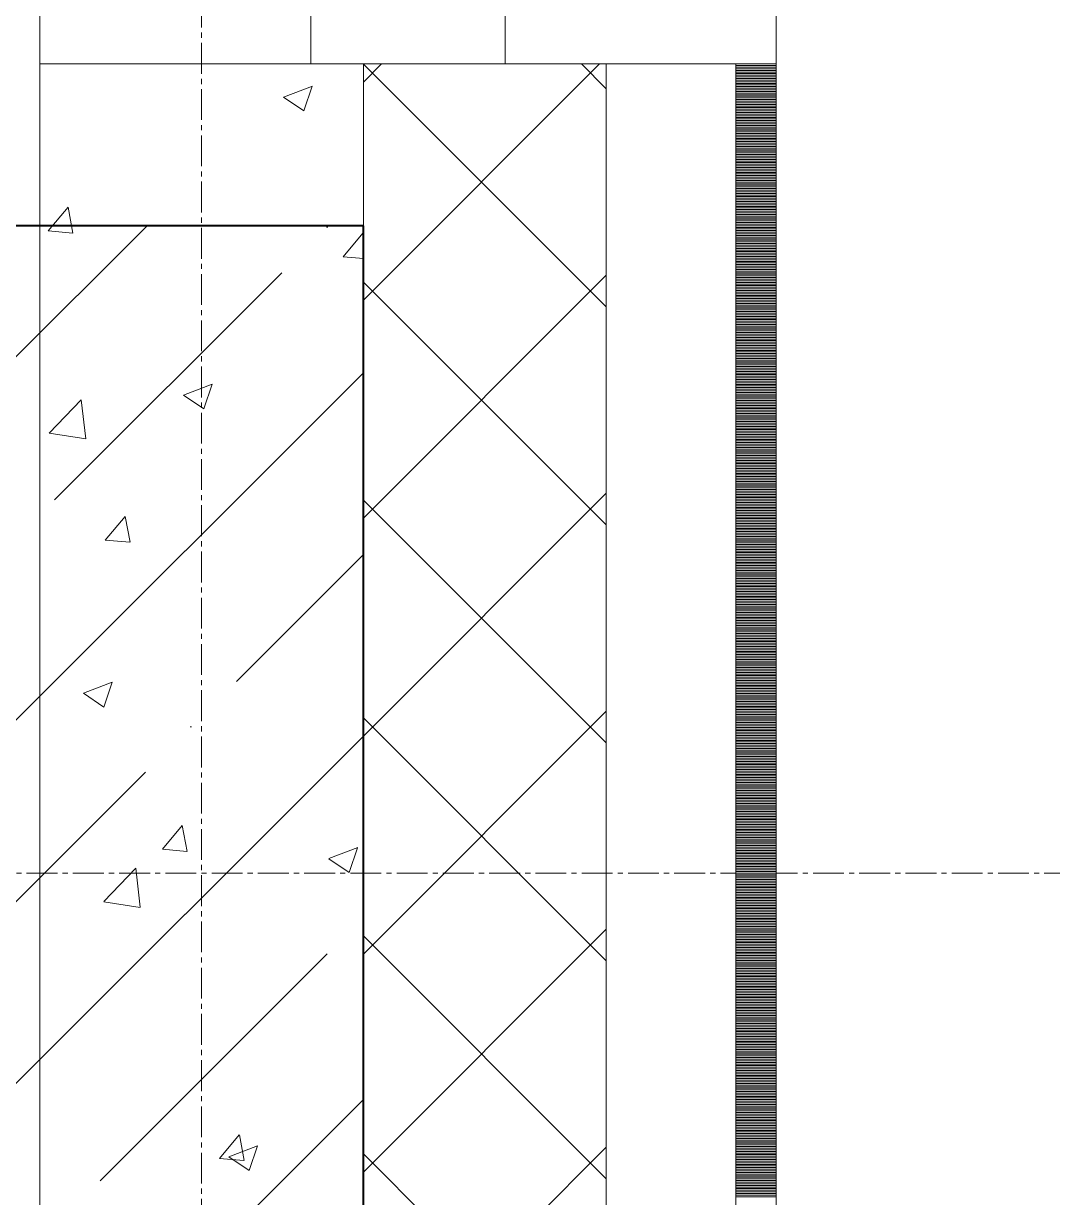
# Model space of a CAD drawing. Header units: millimetres. Extents: x -231292 to 573618, y -153144 to 564035.
# Drawn here: x 28873 to 29509, y -101346 to -100620 of the extents above; entities that cross this region are included whole.
import ezdxf

# ---------------------------------------------------------------- set-up
doc = ezdxf.new("R2010")
doc.units = ezdxf.units.MM
doc.linetypes.add('CENTER2', pattern=[28.575, 19.05, -3.175, 3.175, -3.175])
doc.linetypes.add('HIDDEN2', pattern=[4.7625, 3.175, -1.5875])
doc.layers.get('0').update_dxf_attribs({"color": 250})
for name, color, linetype, lineweight in [('A-Wall_Материал_Газоблок_Контур', 250, 'Continuous', 0), ('АР_Колонны', 250, 'Continuous', 35), ('АР_Окна', 250, 'Continuous', 5), ('АР_Стены ЖБ', 250, 'Continuous', 35), ('АР_Стены ПЕНОблок', 250, 'Continuous', 20), ('АР_Тонкая', 250, 'Continuous', 5), ('АР_Утеплитель', 250, 'Continuous', 0), ('АР_Штриховка', 250, 'Continuous', 0), ('РД_Оси_100', 250, 'Continuous', 0)]:
    doc.layers.add(name, color=color, linetype=linetype, lineweight=lineweight)

# ---------------------------------------------------------------- blocks, each defined once
blk = doc.blocks.new('оси_рен')
at = {"layer": 'РД_Оси_100', "color": 251, "linetype": 'CENTER2', "true_color": 0x636466}
for p, q in [((1215752.916, 135558.25), (1215752.916, 223268.25)), ((1225207.916, 183613.25), (1189697.958, 183613.25))]:
    blk.add_line(p, q, dxfattribs=at)

msp = doc.modelspace()

# ---------------------------------------------------------------- hatches: boundary and pattern name
at = {"layer": 'АР_Штриховка', "linetype": 'Continuous', "lineweight": 5, "true_color": 0x000000}
h = msp.add_hatch(dxfattribs=at)
h.set_pattern_fill('ANSI35', color=18, scale=25, style=0)
h.set_pattern_definition([(45, (8883.46, -162345.28), (-112.2532, 112.2532), []), (45, (8995.71, -162345.28), (-112.2532, 112.2532), [198.4375, -39.6875, 0, -39.6875])])
h.paths.add_polyline_path([(29083.458, -100745.283), (28863.458, -100745.283), (28863.458, -101945.283), (29083.458, -101945.283)], flags=0)

# ---------------------------------------------------------------- linework, layer by layer
at = {"layer": 'A-Wall_Материал_Газоблок_Контур', "color": 18, "linetype": 'Continuous', "lineweight": 0, "true_color": 0x000000}
for p, q in [((28883.458, -97345.283), (28883.458, -100645.283)), ((29338.458, -100645.283), (29338.458, -97345.283))]:
    msp.add_line(p, q, dxfattribs=at)
at = {"layer": 'АР_Колонны', "color": 18, "linetype": 'HIDDEN2', "lineweight": 25, "true_color": 0x000000}
for p, q in [((28863.458, -100745.283), (29083.458, -100745.283)), ((29083.458, -100745.283), (29083.458, -101945.283))]:
    msp.add_line(p, q, dxfattribs=at)
at = {"layer": 'АР_Колонны', "color": 18, "linetype": 'Continuous', "lineweight": 30, "true_color": 0x000000}
for p, q in [((29083.458, -100745.283), (28863.458, -100745.283)), ((29083.458, -101945.283), (29083.458, -100745.283))]:
    msp.add_line(p, q, dxfattribs=at)
at = {"layer": 'АР_Окна', "color": 18, "linetype": 'Continuous', "lineweight": 5, "true_color": 0x000000}
for p, q in [((28883.458, -97345.283), (28883.458, -100645.283)), ((29338.458, -97345.283), (29338.458, -100645.283))]:
    msp.add_line(p, q, dxfattribs=at)
msp.add_lwpolyline([(29170.958, -100595.283), (29170.958, -100645.283), (29050.958, -100645.283), (29050.958, -100595.283)], close=True, dxfattribs=at)
at = {"layer": 'АР_Стены ЖБ', "color": 18, "linetype": 'Continuous', "lineweight": 40, "true_color": 0x000000}
for p, q in [((29083.458, -100745.283), (28863.458, -100745.283)), ((29083.458, -101945.283), (29083.458, -100745.283))]:
    msp.add_line(p, q, dxfattribs=at)
at = {"layer": 'АР_Стены ПЕНОблок', "color": 18, "linetype": 'Continuous', "lineweight": 20, "true_color": 0x000000}
for p, q in [((29083.458, -100645.283), (28883.458, -100645.283)), ((28883.458, -100645.283), (28883.458, -110845.283)), ((29083.458, -110845.283), (29083.458, -100645.283))]:
    msp.add_line(p, q, dxfattribs=at)
at = {"layer": 'АР_Тонкая', "color": 18, "linetype": 'Continuous', "lineweight": 5, "true_color": 0x000000}
for p, q in [((29313.458, -100645.283), (29233.458, -100645.283)), ((29233.458, -100645.283), (29233.458, -110845.283)), ((29313.458, -110845.283), (29313.458, -100645.283)), ((29338.458, -100645.283), (29313.458, -100645.283)), ((29313.458, -100645.283), (29313.458, -110845.283)), ((29338.458, -110845.283), (29338.458, -100645.283))]:
    msp.add_line(p, q, dxfattribs=at)
at = {"layer": 'АР_Утеплитель', "color": 18, "linetype": 'Continuous', "lineweight": 0, "true_color": 0x000000}
for p, q in [((29233.458, -100645.283), (29083.458, -100645.283)), ((29083.458, -100645.283), (29083.458, -110845.283)), ((29233.458, -110845.283), (29233.458, -100645.283))]:
    msp.add_line(p, q, dxfattribs=at)
at = {"layer": 'АР_Штриховка', "color": 18, "linetype": 'Continuous', "lineweight": 0, "true_color": 0x000000}
for p, q in [((29083.458, -100656.5), (29094.675, -100645.283)), ((29083.458, -100791.203), (29229.379, -100645.283)), ((29233.458, -100795.347), (29083.458, -100645.347)), ((29233.458, -100660.643), (29218.098, -100645.283)), ((29313.458, -100646.283), (29338.458, -100646.283)), ((29313.458, -100647.283), (29338.458, -100647.283)), ((29313.458, -100648.283), (29338.458, -100648.283)), ((29313.458, -100649.283), (29338.458, -100649.283)), ((29313.458, -100650.283), (29338.458, -100650.283)), ((29313.458, -100651.283), (29338.458, -100651.283)), ((29313.458, -100652.283), (29338.458, -100652.283)), ((29313.458, -100653.283), (29338.458, -100653.283)), ((29313.458, -100654.283), (29338.458, -100654.283)), ((29313.458, -100655.283), (29338.458, -100655.283)), ((29034.112, -100665.746), (29051.897, -100658.919)), ((29046.73, -100674.318), (29051.88, -100658.969)), ((29313.458, -100656.283), (29338.458, -100656.283)), ((29313.458, -100657.283), (29338.458, -100657.283)), ((29313.458, -100658.283), (29338.458, -100658.283)), ((29313.458, -100659.283), (29338.458, -100659.283)), ((29313.458, -100660.283), (29338.458, -100660.283)), ((29313.458, -100661.283), (29338.458, -100661.283)), ((29313.458, -100662.283), (29338.458, -100662.283)), ((29034.09, -100665.795), (29046.725, -100674.317)), ((29313.458, -100663.283), (29338.458, -100663.283)), ((29313.458, -100664.283), (29338.458, -100664.283)), ((29313.458, -100665.283), (29338.458, -100665.283)), ((29313.458, -100666.283), (29338.458, -100666.283)), ((29313.458, -100667.283), (29338.458, -100667.283)), ((29313.458, -100668.283), (29338.458, -100668.283)), ((29313.458, -100669.283), (29338.458, -100669.283)), ((29313.458, -100670.283), (29338.458, -100670.283)), ((29313.458, -100671.283), (29338.458, -100671.283)), ((29313.458, -100672.283), (29338.458, -100672.283)), ((29313.458, -100673.283), (29338.458, -100673.283)), ((29313.458, -100674.283), (29338.458, -100674.283)), ((29313.458, -100675.283), (29338.458, -100675.283)), ((29313.458, -100676.283), (29338.458, -100676.283)), ((29313.458, -100677.283), (29338.458, -100677.283)), ((29313.458, -100678.283), (29338.458, -100678.283)), ((29313.458, -100679.283), (29338.458, -100679.283)), ((29313.458, -100680.283), (29338.458, -100680.283)), ((29313.458, -100681.283), (29338.458, -100681.283)), ((29313.458, -100682.283), (29338.458, -100682.283)), ((29313.458, -100683.283), (29338.458, -100683.283)), ((29313.458, -100684.283), (29338.458, -100684.283)), ((29313.458, -100685.283), (29338.458, -100685.283)), ((29313.458, -100686.283), (29338.458, -100686.283)), ((29313.458, -100687.283), (29338.458, -100687.283)), ((29313.458, -100688.283), (29338.458, -100688.283)), ((29313.458, -100689.283), (29338.458, -100689.283)), ((29313.458, -100690.283), (29338.458, -100690.283)), ((29313.458, -100691.283), (29338.458, -100691.283)), ((29313.458, -100692.283), (29338.458, -100692.283)), ((29313.458, -100693.283), (29338.458, -100693.283)), ((29313.458, -100694.283), (29338.458, -100694.283)), ((29313.458, -100695.283), (29338.458, -100695.283)), ((29313.458, -100696.283), (29338.458, -100696.283)), ((29313.458, -100697.283), (29338.458, -100697.283)), ((29313.458, -100698.283), (29338.458, -100698.283)), ((29313.458, -100699.283), (29338.458, -100699.283)), ((29313.458, -100700.283), (29338.458, -100700.283)), ((29313.458, -100701.283), (29338.458, -100701.283)), ((29313.458, -100702.283), (29338.458, -100702.283)), ((29313.458, -100703.283), (29338.458, -100703.283)), ((29313.458, -100704.283), (29338.458, -100704.283)), ((29313.458, -100705.283), (29338.458, -100705.283)), ((29313.458, -100706.283), (29338.458, -100706.283)), ((29313.458, -100707.283), (29338.458, -100707.283)), ((29313.458, -100708.283), (29338.458, -100708.283)), ((29313.458, -100709.283), (29338.458, -100709.283)), ((29313.458, -100710.283), (29338.458, -100710.283)), ((29313.458, -100711.283), (29338.458, -100711.283)), ((29313.458, -100712.283), (29338.458, -100712.283)), ((29313.458, -100713.283), (29338.458, -100713.283)), ((29313.458, -100714.283), (29338.458, -100714.283)), ((29313.458, -100715.283), (29338.458, -100715.283)), ((29313.458, -100716.283), (29338.458, -100716.283)), ((29313.458, -100717.283), (29338.458, -100717.283)), ((29313.458, -100718.283), (29338.458, -100718.283)), ((29313.458, -100719.283), (29338.458, -100719.283)), ((29313.458, -100720.283), (29338.458, -100720.283)), ((29313.458, -100721.283), (29338.458, -100721.283)), ((29313.458, -100722.283), (29338.458, -100722.283)), ((29313.458, -100723.283), (29338.458, -100723.283)), ((29313.458, -100724.283), (29338.458, -100724.283)), ((29313.458, -100725.283), (29338.458, -100725.283)), ((29313.458, -100726.283), (29338.458, -100726.283)), ((29313.458, -100727.283), (29338.458, -100727.283)), ((29313.458, -100728.283), (29338.458, -100728.283)), ((28888.742, -100748.466), (28900.987, -100733.873)), ((28904.014, -100749.779), (28901.077, -100733.858)), ((29313.458, -100729.283), (29338.458, -100729.283)), ((29313.458, -100730.283), (29338.458, -100730.283)), ((29313.458, -100731.283), (29338.458, -100731.283)), ((29313.458, -100732.283), (29338.458, -100732.283)), ((29313.458, -100733.283), (29338.458, -100733.283)), ((29313.458, -100734.283), (29338.458, -100734.283)), ((29313.458, -100735.283), (29338.458, -100735.283)), ((29313.458, -100736.283), (29338.458, -100736.283)), ((29313.458, -100737.283), (29338.458, -100737.283)), ((29313.458, -100738.283), (29338.458, -100738.283)), ((29313.458, -100739.283), (29338.458, -100739.283)), ((29313.458, -100740.283), (29338.458, -100740.283)), ((29313.458, -100741.283), (29338.458, -100741.283)), ((29313.458, -100742.283), (29338.458, -100742.283)), ((28888.742, -100748.467), (28903.924, -100749.796)), ((29070.927, -100764.405), (29083.172, -100749.812)), ((29083.458, -100750.863), (29083.261, -100749.797)), ((29313.458, -100743.283), (29338.458, -100743.283)), ((29313.458, -100744.283), (29338.458, -100744.283)), ((29313.458, -100745.283), (29338.458, -100745.283)), ((29313.458, -100746.283), (29338.458, -100746.283)), ((29313.458, -100747.283), (29338.458, -100747.283)), ((29313.458, -100748.283), (29338.458, -100748.283)), ((29313.458, -100749.283), (29338.458, -100749.283)), ((29313.458, -100750.283), (29338.458, -100750.283)), ((29313.458, -100751.283), (29338.458, -100751.283)), ((29313.458, -100752.283), (29338.458, -100752.283)), ((29313.458, -100753.283), (29338.458, -100753.283)), ((29313.458, -100754.283), (29338.458, -100754.283)), ((29313.458, -100755.283), (29338.458, -100755.283)), ((29313.458, -100756.283), (29338.458, -100756.283)), ((29313.458, -100757.283), (29338.458, -100757.283)), ((29070.927, -100764.406), (29083.458, -100765.503)), ((29313.458, -100758.283), (29338.458, -100758.283)), ((29313.458, -100759.283), (29338.458, -100759.283)), ((29313.458, -100760.283), (29338.458, -100760.283)), ((29313.458, -100761.283), (29338.458, -100761.283)), ((29313.458, -100762.283), (29338.458, -100762.283)), ((29313.458, -100763.283), (29338.458, -100763.283)), ((29313.458, -100764.283), (29338.458, -100764.283)), ((29313.458, -100765.283), (29338.458, -100765.283)), ((29313.458, -100766.283), (29338.458, -100766.283)), ((29313.458, -100767.283), (29338.458, -100767.283)), ((29313.458, -100768.283), (29338.458, -100768.283)), ((29313.458, -100769.283), (29338.458, -100769.283)), ((29313.458, -100770.283), (29338.458, -100770.283)), ((29313.458, -100771.283), (29338.458, -100771.283)), ((29083.458, -100925.907), (29233.458, -100775.907)), ((29313.458, -100772.283), (29338.458, -100772.283)), ((29313.458, -100773.283), (29338.458, -100773.283)), ((29313.458, -100774.283), (29338.458, -100774.283)), ((29313.458, -100775.283), (29338.458, -100775.283)), ((29313.458, -100776.283), (29338.458, -100776.283)), ((29313.458, -100777.283), (29338.458, -100777.283)), ((29313.458, -100778.283), (29338.458, -100778.283)), ((29233.458, -100930.051), (29083.458, -100780.051)), ((29313.458, -100779.283), (29338.458, -100779.283)), ((29313.458, -100780.283), (29338.458, -100780.283)), ((29313.458, -100781.283), (29338.458, -100781.283)), ((29313.458, -100782.283), (29338.458, -100782.283)), ((29313.458, -100783.283), (29338.458, -100783.283)), ((29313.458, -100784.283), (29338.458, -100784.283)), ((29313.458, -100785.283), (29338.458, -100785.283)), ((29313.458, -100786.283), (29338.458, -100786.283)), ((29313.458, -100787.283), (29338.458, -100787.283)), ((29313.458, -100788.283), (29338.458, -100788.283)), ((29313.458, -100789.283), (29338.458, -100789.283)), ((29313.458, -100790.283), (29338.458, -100790.283)), ((29313.458, -100791.283), (29338.458, -100791.283)), ((29313.458, -100792.283), (29338.458, -100792.283)), ((29313.458, -100793.283), (29338.458, -100793.283)), ((29313.458, -100794.283), (29338.458, -100794.283)), ((29313.458, -100795.283), (29338.458, -100795.283)), ((29313.458, -100796.283), (29338.458, -100796.283)), ((29313.458, -100797.283), (29338.458, -100797.283)), ((29313.458, -100798.283), (29338.458, -100798.283)), ((29313.458, -100799.283), (29338.458, -100799.283)), ((29313.458, -100800.283), (29338.458, -100800.283)), ((29313.458, -100801.283), (29338.458, -100801.283)), ((29313.458, -100802.283), (29338.458, -100802.283)), ((29313.458, -100803.283), (29338.458, -100803.283)), ((29313.458, -100804.283), (29338.458, -100804.283)), ((29313.458, -100805.283), (29338.458, -100805.283)), ((29313.458, -100806.283), (29338.458, -100806.283)), ((29313.458, -100807.283), (29338.458, -100807.283)), ((29313.458, -100808.283), (29338.458, -100808.283)), ((29313.458, -100809.283), (29338.458, -100809.283)), ((29313.458, -100810.283), (29338.458, -100810.283)), ((29313.458, -100811.283), (29338.458, -100811.283)), ((29313.458, -100812.283), (29338.458, -100812.283)), ((29313.458, -100813.283), (29338.458, -100813.283)), ((29313.458, -100814.283), (29338.458, -100814.283)), ((29313.458, -100815.283), (29338.458, -100815.283)), ((29313.458, -100816.283), (29338.458, -100816.283)), ((29313.458, -100817.283), (29338.458, -100817.283)), ((29313.458, -100818.283), (29338.458, -100818.283)), ((29313.458, -100819.283), (29338.458, -100819.283)), ((29313.458, -100820.283), (29338.458, -100820.283)), ((29313.458, -100821.283), (29338.458, -100821.283)), ((29313.458, -100822.283), (29338.458, -100822.283)), ((29313.458, -100823.283), (29338.458, -100823.283)), ((29313.458, -100824.283), (29338.458, -100824.283)), ((29313.458, -100825.283), (29338.458, -100825.283)), ((29313.458, -100826.283), (29338.458, -100826.283)), ((29313.458, -100827.283), (29338.458, -100827.283)), ((29313.458, -100828.283), (29338.458, -100828.283)), ((29313.458, -100829.283), (29338.458, -100829.283)), ((29313.458, -100830.283), (29338.458, -100830.283)), ((29313.458, -100831.283), (29338.458, -100831.283)), ((29313.458, -100832.283), (29338.458, -100832.283)), ((29313.458, -100833.283), (29338.458, -100833.283)), ((29313.458, -100834.283), (29338.458, -100834.283)), ((29313.458, -100835.283), (29338.458, -100835.283)), ((29313.458, -100836.283), (29338.458, -100836.283)), ((28972.31, -100849.934), (28990.095, -100843.107)), ((28984.928, -100858.506), (28990.078, -100843.157)), ((29313.458, -100837.283), (29338.458, -100837.283)), ((29313.458, -100838.283), (29338.458, -100838.283)), ((29313.458, -100839.283), (29338.458, -100839.283)), ((29313.458, -100840.283), (29338.458, -100840.283)), ((29313.458, -100841.283), (29338.458, -100841.283)), ((29313.458, -100842.283), (29338.458, -100842.283)), ((29313.458, -100843.283), (29338.458, -100843.283)), ((29313.458, -100844.283), (29338.458, -100844.283)), ((28972.288, -100849.982), (28984.923, -100858.505)), ((29313.458, -100845.283), (29338.458, -100845.283)), ((29313.458, -100846.283), (29338.458, -100846.283)), ((29313.458, -100847.283), (29338.458, -100847.283)), ((29313.458, -100848.283), (29338.458, -100848.283)), ((29313.458, -100849.283), (29338.458, -100849.283)), ((29313.458, -100850.283), (29338.458, -100850.283)), ((29313.458, -100851.283), (29338.458, -100851.283)), ((28889.316, -100873.462), (28909.1, -100852.843)), ((28911.931, -100876.962), (28909.125, -100852.84)), ((29313.458, -100852.283), (29338.458, -100852.283)), ((29313.458, -100853.283), (29338.458, -100853.283)), ((29313.458, -100854.283), (29338.458, -100854.283)), ((29313.458, -100855.283), (29338.458, -100855.283)), ((29313.458, -100856.283), (29338.458, -100856.283)), ((29313.458, -100857.283), (29338.458, -100857.283)), ((29313.458, -100858.283), (29338.458, -100858.283)), ((29313.458, -100859.283), (29338.458, -100859.283)), ((29313.458, -100860.283), (29338.458, -100860.283)), ((29313.458, -100861.283), (29338.458, -100861.283)), ((29313.458, -100862.283), (29338.458, -100862.283)), ((29313.458, -100863.283), (29338.458, -100863.283)), ((29313.458, -100864.283), (29338.458, -100864.283)), ((29313.458, -100865.283), (29338.458, -100865.283)), ((28889.335, -100873.501), (28911.925, -100877.004)), ((29313.458, -100866.283), (29338.458, -100866.283)), ((29313.458, -100867.283), (29338.458, -100867.283)), ((29313.458, -100868.283), (29338.458, -100868.283)), ((29313.458, -100869.283), (29338.458, -100869.283)), ((29313.458, -100870.283), (29338.458, -100870.283)), ((29313.458, -100871.283), (29338.458, -100871.283)), ((29313.458, -100872.283), (29338.458, -100872.283)), ((29313.458, -100873.283), (29338.458, -100873.283)), ((29313.458, -100874.283), (29338.458, -100874.283)), ((29313.458, -100875.283), (29338.458, -100875.283)), ((29313.458, -100876.283), (29338.458, -100876.283)), ((29313.458, -100877.283), (29338.458, -100877.283)), ((29313.458, -100878.283), (29338.458, -100878.283)), ((29313.458, -100879.283), (29338.458, -100879.283)), ((29313.458, -100880.283), (29338.458, -100880.283)), ((29313.458, -100881.283), (29338.458, -100881.283)), ((29313.458, -100882.283), (29338.458, -100882.283)), ((29313.458, -100883.283), (29338.458, -100883.283)), ((29313.458, -100884.283), (29338.458, -100884.283)), ((29313.458, -100885.283), (29338.458, -100885.283)), ((29313.458, -100886.283), (29338.458, -100886.283)), ((29313.458, -100887.283), (29338.458, -100887.283)), ((29313.458, -100888.283), (29338.458, -100888.283)), ((29313.458, -100889.283), (29338.458, -100889.283)), ((29313.458, -100890.283), (29338.458, -100890.283)), ((29313.458, -100891.283), (29338.458, -100891.283)), ((29313.458, -100892.283), (29338.458, -100892.283)), ((29313.458, -100893.283), (29338.458, -100893.283)), ((29313.458, -100894.283), (29338.458, -100894.283)), ((29313.458, -100895.283), (29338.458, -100895.283)), ((29313.458, -100896.283), (29338.458, -100896.283)), ((29313.458, -100897.283), (29338.458, -100897.283)), ((29313.458, -100898.283), (29338.458, -100898.283)), ((29313.458, -100899.283), (29338.458, -100899.283)), ((29313.458, -100900.283), (29338.458, -100900.283)), ((29313.458, -100901.283), (29338.458, -100901.283)), ((29313.458, -100902.283), (29338.458, -100902.283)), ((29313.458, -100903.283), (29338.458, -100903.283)), ((29313.458, -100904.283), (29338.458, -100904.283)), ((29313.458, -100905.283), (29338.458, -100905.283)), ((29313.458, -100906.283), (29338.458, -100906.283)), ((29313.458, -100907.283), (29338.458, -100907.283)), ((29313.458, -100908.283), (29338.458, -100908.283)), ((29313.458, -100909.283), (29338.458, -100909.283)), ((29083.458, -101060.611), (29233.458, -100910.611)), ((29233.458, -101064.755), (29083.458, -100914.755)), ((29313.458, -100910.283), (29338.458, -100910.283)), ((29313.458, -100911.283), (29338.458, -100911.283)), ((29313.458, -100912.283), (29338.458, -100912.283)), ((29313.458, -100913.283), (29338.458, -100913.283)), ((29313.458, -100914.283), (29338.458, -100914.283)), ((29313.458, -100915.283), (29338.458, -100915.283)), ((29313.458, -100916.283), (29338.458, -100916.283)), ((29313.458, -100917.283), (29338.458, -100917.283)), ((29313.458, -100918.283), (29338.458, -100918.283)), ((29313.458, -100919.283), (29338.458, -100919.283)), ((29313.458, -100920.283), (29338.458, -100920.283)), ((29313.458, -100921.283), (29338.458, -100921.283)), ((29313.458, -100922.283), (29338.458, -100922.283)), ((29313.458, -100923.283), (29338.458, -100923.283)), ((29313.458, -100924.283), (29338.458, -100924.283)), ((28923.986, -100939.523), (28936.231, -100924.93)), ((28939.257, -100940.836), (28936.32, -100924.915)), ((29313.458, -100925.283), (29338.458, -100925.283)), ((29313.458, -100926.283), (29338.458, -100926.283)), ((29313.458, -100927.283), (29338.458, -100927.283)), ((29313.458, -100928.283), (29338.458, -100928.283)), ((29313.458, -100929.283), (29338.458, -100929.283)), ((29313.458, -100930.283), (29338.458, -100930.283)), ((29313.458, -100931.283), (29338.458, -100931.283)), ((29313.458, -100932.283), (29338.458, -100932.283)), ((29313.458, -100933.283), (29338.458, -100933.283)), ((29313.458, -100934.283), (29338.458, -100934.283)), ((29313.458, -100935.283), (29338.458, -100935.283)), ((29313.458, -100936.283), (29338.458, -100936.283)), ((29313.458, -100937.283), (29338.458, -100937.283)), ((29313.458, -100938.283), (29338.458, -100938.283)), ((28923.985, -100939.524), (28939.167, -100940.852)), ((29313.458, -100939.283), (29338.458, -100939.283)), ((29313.458, -100940.283), (29338.458, -100940.283)), ((29313.458, -100941.283), (29338.458, -100941.283)), ((29313.458, -100942.283), (29338.458, -100942.283)), ((29313.458, -100943.283), (29338.458, -100943.283)), ((29313.458, -100944.283), (29338.458, -100944.283)), ((29313.458, -100945.283), (29338.458, -100945.283)), ((29313.458, -100946.283), (29338.458, -100946.283)), ((29313.458, -100947.283), (29338.458, -100947.283)), ((29313.458, -100948.283), (29338.458, -100948.283)), ((29313.458, -100949.283), (29338.458, -100949.283)), ((29313.458, -100950.283), (29338.458, -100950.283)), ((29313.458, -100951.283), (29338.458, -100951.283)), ((29313.458, -100952.283), (29338.458, -100952.283)), ((29313.458, -100953.283), (29338.458, -100953.283)), ((29313.458, -100954.283), (29338.458, -100954.283)), ((29313.458, -100955.283), (29338.458, -100955.283)), ((29313.458, -100956.283), (29338.458, -100956.283)), ((29313.458, -100957.283), (29338.458, -100957.283)), ((29313.458, -100958.283), (29338.458, -100958.283)), ((29313.458, -100959.283), (29338.458, -100959.283)), ((29313.458, -100960.283), (29338.458, -100960.283)), ((29313.458, -100961.283), (29338.458, -100961.283)), ((29313.458, -100962.283), (29338.458, -100962.283)), ((29313.458, -100963.283), (29338.458, -100963.283)), ((29313.458, -100964.283), (29338.458, -100964.283)), ((29313.458, -100965.283), (29338.458, -100965.283)), ((29313.458, -100966.283), (29338.458, -100966.283)), ((29313.458, -100967.283), (29338.458, -100967.283)), ((29313.458, -100968.283), (29338.458, -100968.283)), ((29313.458, -100969.283), (29338.458, -100969.283)), ((29313.458, -100970.283), (29338.458, -100970.283)), ((29313.458, -100971.283), (29338.458, -100971.283)), ((29313.458, -100972.283), (29338.458, -100972.283)), ((29313.458, -100973.283), (29338.458, -100973.283)), ((29313.458, -100974.283), (29338.458, -100974.283)), ((29313.458, -100975.283), (29338.458, -100975.283)), ((29313.458, -100976.283), (29338.458, -100976.283)), ((29313.458, -100977.283), (29338.458, -100977.283)), ((29313.458, -100978.283), (29338.458, -100978.283)), ((29313.458, -100979.283), (29338.458, -100979.283)), ((29313.458, -100980.283), (29338.458, -100980.283)), ((29313.458, -100981.283), (29338.458, -100981.283)), ((29313.458, -100982.283), (29338.458, -100982.283)), ((29313.458, -100983.283), (29338.458, -100983.283)), ((29313.458, -100984.283), (29338.458, -100984.283)), ((29313.458, -100985.283), (29338.458, -100985.283)), ((29313.458, -100986.283), (29338.458, -100986.283)), ((29313.458, -100987.283), (29338.458, -100987.283)), ((29313.458, -100988.283), (29338.458, -100988.283)), ((29313.458, -100989.283), (29338.458, -100989.283)), ((29313.458, -100990.283), (29338.458, -100990.283)), ((29313.458, -100991.283), (29338.458, -100991.283)), ((29313.458, -100992.283), (29338.458, -100992.283)), ((29313.458, -100993.283), (29338.458, -100993.283)), ((29313.458, -100994.283), (29338.458, -100994.283)), ((29313.458, -100995.283), (29338.458, -100995.283)), ((29313.458, -100996.283), (29338.458, -100996.283)), ((29313.458, -100997.283), (29338.458, -100997.283)), ((29313.458, -100998.283), (29338.458, -100998.283)), ((29313.458, -100999.283), (29338.458, -100999.283)), ((29313.458, -101000.283), (29338.458, -101000.283)), ((29313.458, -101001.283), (29338.458, -101001.283)), ((29313.458, -101002.283), (29338.458, -101002.283)), ((29313.458, -101003.283), (29338.458, -101003.283)), ((29313.458, -101004.283), (29338.458, -101004.283)), ((29313.458, -101005.283), (29338.458, -101005.283)), ((29313.458, -101006.283), (29338.458, -101006.283)), ((29313.458, -101007.283), (29338.458, -101007.283)), ((29313.458, -101008.283), (29338.458, -101008.283)), ((29313.458, -101009.283), (29338.458, -101009.283)), ((29313.458, -101010.283), (29338.458, -101010.283)), ((29313.458, -101011.283), (29338.458, -101011.283)), ((29313.458, -101012.283), (29338.458, -101012.283)), ((29313.458, -101013.283), (29338.458, -101013.283)), ((29313.458, -101014.283), (29338.458, -101014.283)), ((29313.458, -101015.283), (29338.458, -101015.283)), ((29313.458, -101016.283), (29338.458, -101016.283)), ((29313.458, -101017.283), (29338.458, -101017.283)), ((29313.458, -101018.283), (29338.458, -101018.283)), ((29313.458, -101019.283), (29338.458, -101019.283)), ((29313.458, -101020.283), (29338.458, -101020.283)), ((29313.458, -101021.283), (29338.458, -101021.283)), ((29313.458, -101022.283), (29338.458, -101022.283)), ((29313.458, -101023.283), (29338.458, -101023.283)), ((29313.458, -101024.283), (29338.458, -101024.283)), ((29313.458, -101025.283), (29338.458, -101025.283)), ((28910.508, -101034.122), (28928.293, -101027.295)), ((28923.126, -101042.694), (28928.276, -101027.345)), ((29313.458, -101026.283), (29338.458, -101026.283)), ((29313.458, -101027.283), (29338.458, -101027.283)), ((29313.458, -101028.283), (29338.458, -101028.283)), ((29313.458, -101029.283), (29338.458, -101029.283)), ((29313.458, -101030.283), (29338.458, -101030.283)), ((29313.458, -101031.283), (29338.458, -101031.283)), ((29313.458, -101032.283), (29338.458, -101032.283)), ((28910.486, -101034.17), (28923.121, -101042.693)), ((29313.458, -101033.283), (29338.458, -101033.283)), ((29313.458, -101034.283), (29338.458, -101034.283)), ((29313.458, -101035.283), (29338.458, -101035.283)), ((29313.458, -101036.283), (29338.458, -101036.283)), ((29313.458, -101037.283), (29338.458, -101037.283)), ((29313.458, -101038.283), (29338.458, -101038.283)), ((29313.458, -101039.283), (29338.458, -101039.283)), ((29313.458, -101040.283), (29338.458, -101040.283)), ((29083.458, -101195.315), (29233.458, -101045.315)), ((29313.458, -101041.283), (29338.458, -101041.283)), ((29313.458, -101042.283), (29338.458, -101042.283)), ((29313.458, -101043.283), (29338.458, -101043.283)), ((29313.458, -101044.283), (29338.458, -101044.283)), ((29313.458, -101045.283), (29338.458, -101045.283)), ((29313.458, -101046.283), (29338.458, -101046.283)), ((29313.458, -101047.283), (29338.458, -101047.283)), ((29233.458, -101199.459), (29083.458, -101049.459)), ((29313.458, -101048.283), (29338.458, -101048.283)), ((29313.458, -101049.283), (29338.458, -101049.283)), ((29313.458, -101050.283), (29338.458, -101050.283)), ((29313.458, -101051.283), (29338.458, -101051.283)), ((29313.458, -101052.283), (29338.458, -101052.283)), ((29313.458, -101053.283), (29338.458, -101053.283)), ((29313.458, -101054.283), (29338.458, -101054.283)), ((29313.458, -101055.283), (29338.458, -101055.283)), ((29313.458, -101056.283), (29338.458, -101056.283)), ((29313.458, -101057.283), (29338.458, -101057.283)), ((29313.458, -101058.283), (29338.458, -101058.283)), ((29313.458, -101059.283), (29338.458, -101059.283)), ((29313.458, -101060.283), (29338.458, -101060.283)), ((29313.458, -101061.283), (29338.458, -101061.283)), ((29313.458, -101062.283), (29338.458, -101062.283)), ((29313.458, -101063.283), (29338.458, -101063.283)), ((29313.458, -101064.283), (29338.458, -101064.283)), ((29313.458, -101065.283), (29338.458, -101065.283)), ((29313.458, -101066.283), (29338.458, -101066.283)), ((29313.458, -101067.283), (29338.458, -101067.283)), ((29313.458, -101068.283), (29338.458, -101068.283)), ((29313.458, -101069.283), (29338.458, -101069.283)), ((29313.458, -101070.283), (29338.458, -101070.283)), ((29313.458, -101071.283), (29338.458, -101071.283)), ((29313.458, -101072.283), (29338.458, -101072.283)), ((29313.458, -101073.283), (29338.458, -101073.283)), ((29313.458, -101074.283), (29338.458, -101074.283)), ((29313.458, -101075.283), (29338.458, -101075.283)), ((29313.458, -101076.283), (29338.458, -101076.283)), ((29313.458, -101077.283), (29338.458, -101077.283)), ((29313.458, -101078.283), (29338.458, -101078.283)), ((29313.458, -101079.283), (29338.458, -101079.283)), ((29313.458, -101080.283), (29338.458, -101080.283)), ((29313.458, -101081.283), (29338.458, -101081.283)), ((29313.458, -101082.283), (29338.458, -101082.283)), ((29313.458, -101083.283), (29338.458, -101083.283)), ((29313.458, -101084.283), (29338.458, -101084.283)), ((29313.458, -101085.283), (29338.458, -101085.283)), ((29313.458, -101086.283), (29338.458, -101086.283)), ((29313.458, -101087.283), (29338.458, -101087.283)), ((29313.458, -101088.283), (29338.458, -101088.283)), ((29313.458, -101089.283), (29338.458, -101089.283)), ((29313.458, -101090.283), (29338.458, -101090.283)), ((29313.458, -101091.283), (29338.458, -101091.283)), ((29313.458, -101092.283), (29338.458, -101092.283)), ((29313.458, -101093.283), (29338.458, -101093.283)), ((29313.458, -101094.283), (29338.458, -101094.283)), ((29313.458, -101095.283), (29338.458, -101095.283)), ((29313.458, -101096.283), (29338.458, -101096.283)), ((29313.458, -101097.283), (29338.458, -101097.283)), ((29313.458, -101098.283), (29338.458, -101098.283)), ((29313.458, -101099.283), (29338.458, -101099.283)), ((29313.458, -101100.283), (29338.458, -101100.283)), ((29313.458, -101101.283), (29338.458, -101101.283)), ((29313.458, -101102.283), (29338.458, -101102.283)), ((29313.458, -101103.283), (29338.458, -101103.283)), ((29313.458, -101104.283), (29338.458, -101104.283)), ((29313.458, -101105.283), (29338.458, -101105.283)), ((29313.458, -101106.283), (29338.458, -101106.283)), ((29313.458, -101107.283), (29338.458, -101107.283)), ((29313.458, -101108.283), (29338.458, -101108.283)), ((29313.458, -101109.283), (29338.458, -101109.283)), ((29313.458, -101110.283), (29338.458, -101110.283)), ((29313.458, -101111.283), (29338.458, -101111.283)), ((29313.458, -101112.283), (29338.458, -101112.283)), ((28959.229, -101130.58), (28971.474, -101115.987)), ((28974.5, -101131.893), (28971.563, -101115.971)), ((29313.458, -101113.283), (29338.458, -101113.283)), ((29313.458, -101114.283), (29338.458, -101114.283)), ((29313.458, -101115.283), (29338.458, -101115.283)), ((29313.458, -101116.283), (29338.458, -101116.283)), ((29313.458, -101117.283), (29338.458, -101117.283)), ((29313.458, -101118.283), (29338.458, -101118.283)), ((29313.458, -101119.283), (29338.458, -101119.283)), ((29313.458, -101120.283), (29338.458, -101120.283)), ((29313.458, -101121.283), (29338.458, -101121.283)), ((29313.458, -101122.283), (29338.458, -101122.283)), ((29313.458, -101123.283), (29338.458, -101123.283)), ((29313.458, -101124.283), (29338.458, -101124.283)), ((29313.458, -101125.283), (29338.458, -101125.283)), ((29313.458, -101126.283), (29338.458, -101126.283)), ((29313.458, -101127.283), (29338.458, -101127.283)), ((28959.229, -101130.581), (28974.411, -101131.909)), ((29062.122, -101136.388), (29079.907, -101129.561)), ((29074.74, -101144.959), (29079.89, -101129.61)), ((29313.458, -101128.283), (29338.458, -101128.283)), ((29313.458, -101129.283), (29338.458, -101129.283)), ((29313.458, -101130.283), (29338.458, -101130.283)), ((29313.458, -101131.283), (29338.458, -101131.283)), ((29313.458, -101132.283), (29338.458, -101132.283)), ((29313.458, -101133.283), (29338.458, -101133.283)), ((29313.458, -101134.283), (29338.458, -101134.283)), ((29062.101, -101136.436), (29074.735, -101144.958)), ((29313.458, -101135.283), (29338.458, -101135.283)), ((29313.458, -101136.283), (29338.458, -101136.283)), ((29313.458, -101137.283), (29338.458, -101137.283)), ((29313.458, -101138.283), (29338.458, -101138.283)), ((29313.458, -101139.283), (29338.458, -101139.283)), ((29313.458, -101140.283), (29338.458, -101140.283)), ((29313.458, -101141.283), (29338.458, -101141.283)), ((28922.991, -101162.93), (28942.775, -101142.311)), ((28945.606, -101166.431), (28942.8, -101142.308)), ((29313.458, -101142.283), (29338.458, -101142.283)), ((29313.458, -101143.283), (29338.458, -101143.283)), ((29313.458, -101144.283), (29338.458, -101144.283)), ((29313.458, -101145.283), (29338.458, -101145.283)), ((29313.458, -101146.283), (29338.458, -101146.283)), ((29313.458, -101147.283), (29338.458, -101147.283)), ((29313.458, -101148.283), (29338.458, -101148.283)), ((29313.458, -101149.283), (29338.458, -101149.283)), ((29313.458, -101150.283), (29338.458, -101150.283)), ((29313.458, -101151.283), (29338.458, -101151.283)), ((29313.458, -101152.283), (29338.458, -101152.283)), ((29313.458, -101153.283), (29338.458, -101153.283)), ((29313.458, -101154.283), (29338.458, -101154.283)), ((29313.458, -101155.283), (29338.458, -101155.283)), ((29313.458, -101156.283), (29338.458, -101156.283)), ((28923.01, -101162.969), (28945.599, -101166.472)), ((29313.458, -101157.283), (29338.458, -101157.283)), ((29313.458, -101158.283), (29338.458, -101158.283)), ((29313.458, -101159.283), (29338.458, -101159.283)), ((29313.458, -101160.283), (29338.458, -101160.283)), ((29313.458, -101161.283), (29338.458, -101161.283)), ((29313.458, -101162.283), (29338.458, -101162.283)), ((29313.458, -101163.283), (29338.458, -101163.283)), ((29313.458, -101164.283), (29338.458, -101164.283)), ((29313.458, -101165.283), (29338.458, -101165.283)), ((29313.458, -101166.283), (29338.458, -101166.283)), ((29313.458, -101167.283), (29338.458, -101167.283)), ((29313.458, -101168.283), (29338.458, -101168.283)), ((29313.458, -101169.283), (29338.458, -101169.283)), ((29313.458, -101170.283), (29338.458, -101170.283)), ((29313.458, -101171.283), (29338.458, -101171.283)), ((29313.458, -101172.283), (29338.458, -101172.283)), ((29313.458, -101173.283), (29338.458, -101173.283)), ((29313.458, -101174.283), (29338.458, -101174.283)), ((29313.458, -101175.283), (29338.458, -101175.283)), ((29313.458, -101176.283), (29338.458, -101176.283)), ((29313.458, -101177.283), (29338.458, -101177.283)), ((29083.458, -101330.019), (29233.458, -101180.019)), ((29233.458, -101334.162), (29083.458, -101184.162)), ((29313.458, -101178.283), (29338.458, -101178.283)), ((29313.458, -101179.283), (29338.458, -101179.283)), ((29313.458, -101180.283), (29338.458, -101180.283)), ((29313.458, -101181.283), (29338.458, -101181.283)), ((29313.458, -101182.283), (29338.458, -101182.283)), ((29313.458, -101183.283), (29338.458, -101183.283)), ((29313.458, -101184.283), (29338.458, -101184.283)), ((29313.458, -101185.283), (29338.458, -101185.283)), ((29313.458, -101186.283), (29338.458, -101186.283)), ((29313.458, -101187.283), (29338.458, -101187.283)), ((29313.458, -101188.283), (29338.458, -101188.283)), ((29313.458, -101189.283), (29338.458, -101189.283)), ((29313.458, -101190.283), (29338.458, -101190.283)), ((29313.458, -101191.283), (29338.458, -101191.283)), ((29313.458, -101192.283), (29338.458, -101192.283)), ((29313.458, -101193.283), (29338.458, -101193.283)), ((29313.458, -101194.283), (29338.458, -101194.283)), ((29313.458, -101195.283), (29338.458, -101195.283)), ((29313.458, -101196.283), (29338.458, -101196.283)), ((29313.458, -101197.283), (29338.458, -101197.283)), ((29313.458, -101198.283), (29338.458, -101198.283)), ((29313.458, -101199.283), (29338.458, -101199.283)), ((29313.458, -101200.283), (29338.458, -101200.283)), ((29313.458, -101201.283), (29338.458, -101201.283)), ((29313.458, -101202.283), (29338.458, -101202.283)), ((29313.458, -101203.283), (29338.458, -101203.283)), ((29313.458, -101204.283), (29338.458, -101204.283)), ((29313.458, -101205.283), (29338.458, -101205.283)), ((29313.458, -101206.283), (29338.458, -101206.283)), ((29313.458, -101207.283), (29338.458, -101207.283)), ((29313.458, -101208.283), (29338.458, -101208.283)), ((29313.458, -101209.283), (29338.458, -101209.283)), ((29313.458, -101210.283), (29338.458, -101210.283)), ((29313.458, -101211.283), (29338.458, -101211.283)), ((29313.458, -101212.283), (29338.458, -101212.283)), ((29313.458, -101213.283), (29338.458, -101213.283)), ((29313.458, -101214.283), (29338.458, -101214.283)), ((29313.458, -101215.283), (29338.458, -101215.283)), ((29313.458, -101216.283), (29338.458, -101216.283)), ((29313.458, -101217.283), (29338.458, -101217.283)), ((29313.458, -101218.283), (29338.458, -101218.283)), ((29313.458, -101219.283), (29338.458, -101219.283)), ((29313.458, -101220.283), (29338.458, -101220.283)), ((29313.458, -101221.283), (29338.458, -101221.283)), ((29313.458, -101222.283), (29338.458, -101222.283)), ((29313.458, -101223.283), (29338.458, -101223.283)), ((29313.458, -101224.283), (29338.458, -101224.283)), ((29313.458, -101225.283), (29338.458, -101225.283)), ((29313.458, -101226.283), (29338.458, -101226.283)), ((29313.458, -101227.283), (29338.458, -101227.283)), ((29313.458, -101228.283), (29338.458, -101228.283)), ((29313.458, -101229.283), (29338.458, -101229.283)), ((29313.458, -101230.283), (29338.458, -101230.283)), ((29313.458, -101231.283), (29338.458, -101231.283)), ((29313.458, -101232.283), (29338.458, -101232.283)), ((29313.458, -101233.283), (29338.458, -101233.283)), ((29313.458, -101234.283), (29338.458, -101234.283)), ((29313.458, -101235.283), (29338.458, -101235.283)), ((29313.458, -101236.283), (29338.458, -101236.283)), ((29313.458, -101237.283), (29338.458, -101237.283)), ((29313.458, -101238.283), (29338.458, -101238.283)), ((29313.458, -101239.283), (29338.458, -101239.283)), ((29313.458, -101240.283), (29338.458, -101240.283)), ((29313.458, -101241.283), (29338.458, -101241.283)), ((29313.458, -101242.283), (29338.458, -101242.283)), ((29313.458, -101243.283), (29338.458, -101243.283)), ((29313.458, -101244.283), (29338.458, -101244.283)), ((29313.458, -101245.283), (29338.458, -101245.283)), ((29313.458, -101246.283), (29338.458, -101246.283)), ((29313.458, -101247.283), (29338.458, -101247.283)), ((29313.458, -101248.283), (29338.458, -101248.283)), ((29313.458, -101249.283), (29338.458, -101249.283)), ((29313.458, -101250.283), (29338.458, -101250.283)), ((29313.458, -101251.283), (29338.458, -101251.283)), ((29313.458, -101252.283), (29338.458, -101252.283)), ((29313.458, -101253.283), (29338.458, -101253.283)), ((29313.458, -101254.283), (29338.458, -101254.283)), ((29313.458, -101255.283), (29338.458, -101255.283)), ((29313.458, -101256.283), (29338.458, -101256.283)), ((29313.458, -101257.283), (29338.458, -101257.283)), ((29313.458, -101258.283), (29338.458, -101258.283)), ((29313.458, -101259.283), (29338.458, -101259.283)), ((29313.458, -101260.283), (29338.458, -101260.283)), ((29313.458, -101261.283), (29338.458, -101261.283)), ((29313.458, -101262.283), (29338.458, -101262.283)), ((29313.458, -101263.283), (29338.458, -101263.283)), ((29313.458, -101264.283), (29338.458, -101264.283)), ((29313.458, -101265.283), (29338.458, -101265.283)), ((29313.458, -101266.283), (29338.458, -101266.283)), ((29313.458, -101267.283), (29338.458, -101267.283)), ((29313.458, -101268.283), (29338.458, -101268.283)), ((29313.458, -101269.283), (29338.458, -101269.283)), ((29313.458, -101270.283), (29338.458, -101270.283)), ((29313.458, -101271.283), (29338.458, -101271.283)), ((29313.458, -101272.283), (29338.458, -101272.283)), ((29313.458, -101273.283), (29338.458, -101273.283)), ((29313.458, -101274.283), (29338.458, -101274.283)), ((29313.458, -101275.283), (29338.458, -101275.283)), ((29313.458, -101276.283), (29338.458, -101276.283)), ((29313.458, -101277.283), (29338.458, -101277.283)), ((29313.458, -101278.283), (29338.458, -101278.283)), ((29313.458, -101279.283), (29338.458, -101279.283)), ((29313.458, -101280.283), (29338.458, -101280.283)), ((29313.458, -101281.283), (29338.458, -101281.283)), ((29313.458, -101282.283), (29338.458, -101282.283)), ((29313.458, -101283.283), (29338.458, -101283.283)), ((29313.458, -101284.283), (29338.458, -101284.283)), ((29313.458, -101285.283), (29338.458, -101285.283)), ((29313.458, -101286.283), (29338.458, -101286.283)), ((29313.458, -101287.283), (29338.458, -101287.283)), ((29313.458, -101288.283), (29338.458, -101288.283)), ((29313.458, -101289.283), (29338.458, -101289.283)), ((29313.458, -101290.283), (29338.458, -101290.283)), ((29313.458, -101291.283), (29338.458, -101291.283)), ((29313.458, -101292.283), (29338.458, -101292.283)), ((29313.458, -101293.283), (29338.458, -101293.283)), ((29313.458, -101294.283), (29338.458, -101294.283)), ((29313.458, -101295.283), (29338.458, -101295.283)), ((29313.458, -101296.283), (29338.458, -101296.283)), ((29313.458, -101297.283), (29338.458, -101297.283)), ((29313.458, -101298.283), (29338.458, -101298.283)), ((29313.458, -101299.283), (29338.458, -101299.283)), ((29313.458, -101300.283), (29338.458, -101300.283)), ((29313.458, -101301.283), (29338.458, -101301.283)), ((28994.472, -101321.636), (29006.717, -101307.043)), ((29009.743, -101322.95), (29006.806, -101307.028)), ((29313.458, -101302.283), (29338.458, -101302.283)), ((29313.458, -101303.283), (29338.458, -101303.283)), ((29313.458, -101304.283), (29338.458, -101304.283)), ((29313.458, -101305.283), (29338.458, -101305.283)), ((29313.458, -101306.283), (29338.458, -101306.283)), ((29313.458, -101307.283), (29338.458, -101307.283)), ((29313.458, -101308.283), (29338.458, -101308.283)), ((29000.32, -101320.576), (29018.105, -101313.749)), ((29012.938, -101329.147), (29018.088, -101313.798)), ((29083.458, -101464.723), (29233.458, -101314.723)), ((29313.458, -101309.283), (29338.458, -101309.283)), ((29313.458, -101310.283), (29338.458, -101310.283)), ((29313.458, -101311.283), (29338.458, -101311.283)), ((29313.458, -101312.283), (29338.458, -101312.283)), ((29313.458, -101313.283), (29338.458, -101313.283)), ((29313.458, -101314.283), (29338.458, -101314.283)), ((29313.458, -101315.283), (29338.458, -101315.283)), ((28994.472, -101321.638), (29009.654, -101322.966)), ((29000.299, -101320.624), (29012.933, -101329.146)), ((29233.458, -101468.866), (29083.458, -101318.866)), ((29313.458, -101316.283), (29338.458, -101316.283)), ((29313.458, -101317.283), (29338.458, -101317.283)), ((29313.458, -101318.283), (29338.458, -101318.283)), ((29313.458, -101319.283), (29338.458, -101319.283)), ((29313.458, -101320.283), (29338.458, -101320.283)), ((29313.458, -101321.283), (29338.458, -101321.283)), ((29313.458, -101322.283), (29338.458, -101322.283)), ((29313.458, -101323.283), (29338.458, -101323.283)), ((29313.458, -101324.283), (29338.458, -101324.283)), ((29313.458, -101325.283), (29338.458, -101325.283)), ((29313.458, -101326.283), (29338.458, -101326.283)), ((29313.458, -101327.283), (29338.458, -101327.283)), ((29313.458, -101328.283), (29338.458, -101328.283)), ((29313.458, -101329.283), (29338.458, -101329.283)), ((29313.458, -101330.283), (29338.458, -101330.283)), ((29313.458, -101331.283), (29338.458, -101331.283)), ((29313.458, -101332.283), (29338.458, -101332.283)), ((29313.458, -101333.283), (29338.458, -101333.283)), ((29313.458, -101334.283), (29338.458, -101334.283)), ((29313.458, -101335.283), (29338.458, -101335.283)), ((29313.458, -101336.283), (29338.458, -101336.283)), ((29313.458, -101337.283), (29338.458, -101337.283)), ((29313.458, -101338.283), (29338.458, -101338.283)), ((29313.458, -101339.283), (29338.458, -101339.283)), ((29313.458, -101340.283), (29338.458, -101340.283)), ((29313.458, -101341.283), (29338.458, -101341.283)), ((29313.458, -101342.283), (29338.458, -101342.283)), ((29313.458, -101343.283), (29338.458, -101343.283)), ((29313.458, -101344.283), (29338.458, -101344.283)), ((29313.458, -101345.283), (29338.458, -101345.283))]:
    msp.add_line(p, q, dxfattribs=at)

# ---------------------------------------------------------------- block references
at = {"rotation": 359.999868838025}
msp.add_blockref('оси_рен', (-1186769.82, -284755.728), dxfattribs=at)

doc.saveas('drawing.dxf')
